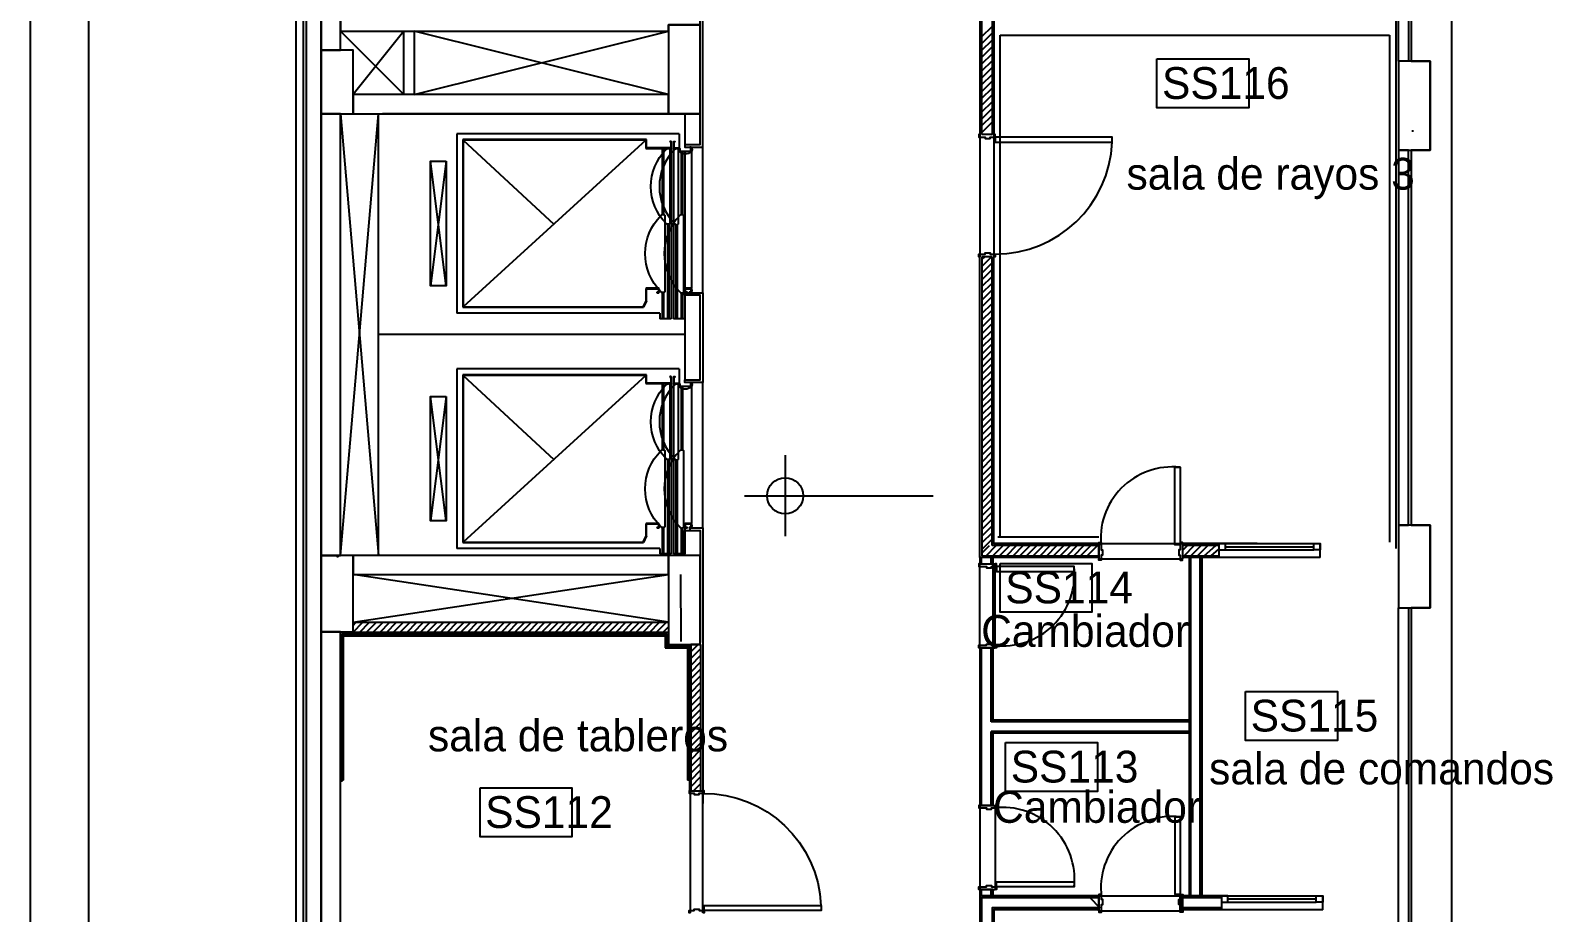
# Model space of a CAD drawing. Header units: millimetres. Extents: x 1473.7 to 1568.7, y 1808.4 to 1881.8.
# Drawn here: x 1477.13 to 1489.1, y 1858.79 to 1865.73 of the extents above; entities that cross this region are included whole.
import ezdxf

# ---------------------------------------------------------------- set-up
doc = ezdxf.new("R2010")
doc.units = ezdxf.units.MM
doc.layers.get('0').update_dxf_attribs({"linetype": 'CONTINUOUS'})
for name, color, linetype in [('0-COTAS AC', 3, 'CONTINUOUS'), ('0-COTAS-NIVEL', 8, 'CONTINUOUS'), ('0000-TEXTO', 7, 'CONTINUOUS'), ('10-CARP-HOJA-PUER', 4, 'CONTINUOUS'), ('10-CARP-INSE-BLOQ', 7, 'CONTINUOUS'), ('10-CARP-MARC', 2, 'CONTINUOUS'), ('10-CARP-SLIA', 14, 'CONTINUOUS'), ('AR - ASCENSOR', 1, 'CONTINUOUS'), ('AR - AZOTADO HIDROFUGO', 185, 'CONTINUOUS'), ('AR - CARPINTERIA 1', 1, 'CONTINUOUS'), ('AR - HATCH LADRILLO HUECO', 8, 'CONTINUOUS'), ('AR - LADRILLO VISTO', 3, 'CONTINUOUS'), ('AR - PROYECCION 1', 2, 'CONTINUOUS'), ('AR - PROYECCION 2', 1, 'CONTINUOUS'), ('AR - REVESTIMIENTO', 21, 'CONTINUOUS'), ('AR - REVOQUE', 8, 'CONTINUOUS'), ('AR - TABIQUE DURLOCK', 2, 'CONTINUOUS'), ('AR - TABIQUE LADRILLO HUECO', 4, 'CONTINUOUS'), ('AR - VISTA 1', 8, 'CONTINUOUS'), ('ES-COLUMNAS', 5, 'CONTINUOUS'), ('ES-TABIQUES', 5, 'CONTINUOUS'), ('ESTRUCTURA', 3, 'CONTINUOUS'), ('MURO', 7, 'CONTINUOUS'), ('TEXTO', 7, 'CONTINUOUS')]:
    doc.layers.add(name, color=color, linetype=linetype)

# ---------------------------------------------------------------- blocks, each defined once
blk = doc.blocks.new('Puerta 96.4')
at = {"layer": '10-CARP-HOJA-PUER', "linetype": 'CONTINUOUS'}
blk.add_lwpolyline([(0.02, 0.12), (0.06, 0.12), (0.06, 1.04), (0.02, 1.04), (0.02, 0.12)], dxfattribs=at)
at = {"layer": '10-CARP-MARC', "linetype": 'CONTINUOUS'}
for points in [[(0, 0), (0, -0.01), (0.02, -0.01), (0.02, 0.04), (0.03, 0.04), (0.03, 0.08), (0.02, 0.08), (0.02, 0.12), (0, 0.12), (0, 0.11)], [(0.96, 0), (0.96, -0.01), (0.94, -0.01), (0.94, 0.04), (0.93, 0.04), (0.93, 0.08), (0.94, 0.08), (0.94, 0.12), (0.96, 0.12), (0.96, 0.11)]]:
    blk.add_lwpolyline(points, dxfattribs=at)
at = {"layer": '10-CARP-SLIA', "linetype": 'CONTINUOUS'}
for p, q in [((0, 0.11), (0.96, 0.11)), ((0, 0), (0.96, 0))]:
    blk.add_line(p, q, dxfattribs=at)
blk.add_arc((0.019952, 0.119981), 0.920048, 0.00121, 87.505209, dxfattribs=at)
blk = doc.blocks.new('NIVEL')
at = {"layer": '0-COTAS-NIVEL'}
for p, q in [((0, 0.19519), (0, -0.19519)), ((-0.19519, 0), (0.711572, 0))]:
    blk.add_line(p, q, dxfattribs=at)
blk.add_circle((0, 0), 0.086751, dxfattribs=at)
blk = doc.blocks.new('PUERTA 0.90')
at = {"layer": '10-CARP-HOJA-PUER', "linetype": 'CONTINUOUS'}
blk.add_lwpolyline([(0.02, 0.11), (0.06, 0.11), (0.06, 1.05932), (0.02, 1.05932), (0.02, 0.11)], dxfattribs=at)
at = {"layer": '10-CARP-MARC', "linetype": 'CONTINUOUS'}
for points in [[(0, 0), (0, -0.01), (0.02, -0.01), (0.02, 0.03), (0.03, 0.03), (0.03, 0.07), (0.02, 0.07), (0.02, 0.11), (0, 0.11), (0, 0.1)], [(0.99, 0), (0.99, -0.01), (0.97, -0.01), (0.97, 0.03), (0.96, 0.03), (0.96, 0.07), (0.97, 0.07), (0.97, 0.11), (0.99, 0.11), (0.99, 0.1)]]:
    blk.add_lwpolyline(points, dxfattribs=at)
at = {"layer": '10-CARP-SLIA', "linetype": 'CONTINUOUS'}
for p, q in [((0, 0.1), (0.99, 0.1)), ((0, 0), (0.99, 0))]:
    blk.add_line(p, q, dxfattribs=at)
blk.add_arc((0.02, 0.11), 0.94932, 359.396443, 87.585102, dxfattribs=at)

msp = doc.modelspace()

# ---------------------------------------------------------------- linework, layer by layer
at = {"layer": '0-COTAS AC', "linetype": 'CONTINUOUS'}
for p, q in [((1485.535002, 1861.582482), (1484.681413, 1861.582482)), ((1484.701413, 1861.582482), (1484.701413, 1860.302831)), ((1486.480994, 1861.582482), (1486.195002, 1861.582482)), ((1484.701413, 1860.302831), (1486.246486, 1860.302831))]:
    msp.add_line(p, q, dxfattribs=at)
at = {"layer": '10-CARP-HOJA-PUER', "linetype": 'CONTINUOUS'}
for points in [[(1486.175002, 1861.682482), (1486.135002, 1861.682482), (1486.135002, 1862.292482), (1486.175002, 1862.292482), (1486.175002, 1861.682482)], [(1484.731413, 1861.512482), (1484.731413, 1861.472482), (1485.341413, 1861.472482), (1485.341413, 1861.512482), (1484.731413, 1861.512482)], [(1486.176346, 1858.933179), (1486.136346, 1858.933179), (1486.136346, 1859.543179), (1486.176346, 1859.543179), (1486.176346, 1858.933179)], [(1484.731413, 1858.993179), (1484.731413, 1859.033179), (1485.341413, 1859.033179), (1485.341413, 1858.993179), (1484.731413, 1858.993179)]]:
    msp.add_lwpolyline(points, dxfattribs=at)
at = {"layer": '10-CARP-MARC', "linetype": 'CONTINUOUS'}
for points in [[(1485.535002, 1861.692482), (1485.535002, 1861.702482), (1485.555002, 1861.702482), (1485.555002, 1861.642482), (1485.565002, 1861.642482), (1485.565002, 1861.602482), (1485.555002, 1861.602482), (1485.555002, 1861.562482), (1485.535002, 1861.562482), (1485.535002, 1861.572482)], [(1486.195002, 1861.692482), (1486.195002, 1861.702482), (1486.175002, 1861.702482), (1486.175002, 1861.642482), (1486.165002, 1861.642482), (1486.165002, 1861.602482), (1486.175002, 1861.602482), (1486.175002, 1861.562482), (1486.195002, 1861.562482), (1486.195002, 1861.572482)], [(1484.601413, 1861.532482), (1484.591413, 1861.532482), (1484.591413, 1861.512482), (1484.651413, 1861.512482), (1484.651413, 1861.502482), (1484.691413, 1861.502482), (1484.691413, 1861.512482), (1484.731413, 1861.512482), (1484.731413, 1861.532482), (1484.721413, 1861.532482)], [(1484.601413, 1860.872482), (1484.591413, 1860.872482), (1484.591413, 1860.892482), (1484.651413, 1860.892482), (1484.651413, 1860.902482), (1484.691413, 1860.902482), (1484.691413, 1860.892482), (1484.731413, 1860.892482), (1484.731413, 1860.872482), (1484.721413, 1860.872482)], [(1484.601413, 1859.633179), (1484.591413, 1859.633179), (1484.591413, 1859.613179), (1484.651413, 1859.613179), (1484.651413, 1859.603179), (1484.691413, 1859.603179), (1484.691413, 1859.613179), (1484.731413, 1859.613179), (1484.731413, 1859.633179), (1484.721413, 1859.633179)], [(1484.601413, 1858.973179), (1484.591413, 1858.973179), (1484.591413, 1858.993179), (1484.651413, 1858.993179), (1484.651413, 1859.003179), (1484.691413, 1859.003179), (1484.691413, 1858.993179), (1484.731413, 1858.993179), (1484.731413, 1858.973179), (1484.721413, 1858.973179)], [(1485.536346, 1858.803179), (1485.536346, 1858.793179), (1485.556346, 1858.793179), (1485.556346, 1858.853179), (1485.566346, 1858.853179), (1485.566346, 1858.893179), (1485.556346, 1858.893179), (1485.556346, 1858.933179), (1485.536346, 1858.933179), (1485.536346, 1858.923179)], [(1486.196346, 1858.803179), (1486.196346, 1858.793179), (1486.176346, 1858.793179), (1486.176346, 1858.853179), (1486.166346, 1858.853179), (1486.166346, 1858.893179), (1486.176346, 1858.893179), (1486.176346, 1858.933179), (1486.196346, 1858.933179), (1486.196346, 1858.923179)]]:
    msp.add_lwpolyline(points, dxfattribs=at)
at = {"layer": '10-CARP-SLIA', "linetype": 'CONTINUOUS'}
for p, q in [((1485.535002, 1861.692482), (1486.195002, 1861.692482)), ((1484.601413, 1860.872482), (1484.601413, 1861.532482)), ((1484.721413, 1860.872482), (1484.721413, 1861.532482)), ((1485.535002, 1861.572482), (1486.195002, 1861.572482)), ((1484.601413, 1859.633179), (1484.601413, 1858.973179)), ((1484.721413, 1859.633179), (1484.721413, 1858.973179)), ((1485.536346, 1858.923179), (1486.196346, 1858.923179)), ((1485.536346, 1858.803179), (1486.196346, 1858.803179))]:
    msp.add_line(p, q, dxfattribs=at)
for centre, start, end in [((1486.113849, 1861.732585), 83.766721, 187.149992), ((1484.781516, 1861.451329), 262.850008, 6.233279), ((1484.781516, 1859.054333), 353.766721, 97.149992), ((1486.115193, 1858.983283), 83.766721, 187.149992)]:
    msp.add_arc(centre, 0.563226, start, end, dxfattribs=at)
at = {"layer": 'AR - ASCENSOR', "linetype": 'CONTINUOUS'}
for p, q in [((1480.487341, 1864.91584), (1480.487342, 1863.504964)), ((1482.236555, 1864.91584), (1480.487341, 1864.91584)), ((1482.236555, 1864.91584), (1482.236555, 1864.804554)), ((1480.533341, 1864.86984), (1480.533342, 1863.550964)), ((1481.978305, 1864.86984), (1480.533341, 1864.86984)), ((1480.537341, 1864.86584), (1480.537342, 1863.554964)), ((1480.537341, 1864.86584), (1481.249782, 1864.20489)), ((1481.974305, 1864.86584), (1480.537341, 1864.86584)), ((1481.974305, 1864.86584), (1480.537342, 1863.554964)), ((1481.974305, 1864.86584), (1481.974305, 1864.800638)), ((1481.974305, 1864.800638), (1482.171583, 1864.800638)), ((1481.978305, 1864.804638), (1481.978305, 1864.86984)), ((1482.169583, 1864.804638), (1481.978305, 1864.804638)), ((1482.102583, 1864.800638), (1482.102583, 1864.277726)), ((1482.112583, 1864.800638), (1482.112583, 1864.277726)), ((1482.171583, 1864.85584), (1482.163583, 1864.85584)), ((1482.163583, 1864.85584), (1482.163583, 1864.85184)), ((1482.163583, 1864.85184), (1482.169583, 1864.85184)), ((1482.169583, 1864.85184), (1482.169583, 1864.804638)), ((1482.173583, 1864.802638), (1482.173583, 1864.85384)), ((1482.173583, 1864.802638), (1482.173583, 1863.46084)), ((1482.190555, 1864.802638), (1482.190555, 1863.46084)), ((1482.251555, 1864.775638), (1482.251555, 1864.277726)), ((1482.261555, 1864.775638), (1482.261555, 1864.277726)), ((1482.281555, 1864.775638), (1482.281555, 1863.46084)), ((1482.331555, 1864.777638), (1482.331553, 1863.700867)), ((1482.421559, 1863.665867), (1482.421559, 1864.810638)), ((1480.403485, 1863.720402), (1480.279055, 1864.700402)), ((1480.403485, 1864.700402), (1480.279055, 1863.720402)), ((1482.143583, 1864.204825), (1482.143583, 1863.46084)), ((1482.153583, 1864.204825), (1482.153583, 1863.46084)), ((1482.210555, 1864.204825), (1482.210555, 1863.46084)), ((1482.220555, 1864.204825), (1482.220555, 1863.46084)), ((1481.974306, 1863.698867), (1481.974306, 1863.602867)), ((1482.075343, 1863.700867), (1481.976306, 1863.700867)), ((1481.978306, 1863.696867), (1482.073343, 1863.696867)), ((1481.978306, 1863.602697), (1481.978306, 1863.696867)), ((1482.073343, 1863.696867), (1482.073343, 1863.669867)), ((1482.077343, 1863.667867), (1482.077343, 1863.698867)), ((1481.974306, 1863.602867), (1481.95034, 1863.554964)), ((1481.978306, 1863.602697), (1481.954014, 1863.550964)), ((1482.060521, 1863.669867), (1482.060521, 1863.665867)), ((1482.073343, 1863.669867), (1482.060521, 1863.669867)), ((1482.060521, 1863.665867), (1482.075343, 1863.665867)), ((1482.102583, 1863.668662), (1482.102583, 1863.46084)), ((1482.112583, 1863.668662), (1482.112583, 1863.46084)), ((1482.251556, 1863.668662), (1482.251555, 1863.46084)), ((1482.261556, 1863.668662), (1482.261555, 1863.46084)), ((1482.082583, 1863.504964), (1480.487342, 1863.504964)), ((1480.533342, 1863.550964), (1481.954014, 1863.550964)), ((1480.537342, 1863.554964), (1481.95034, 1863.554964)), ((1482.082583, 1863.504964), (1482.082583, 1863.46084)), ((1482.173583, 1863.46084), (1482.082583, 1863.46084)), ((1482.281555, 1863.46084), (1482.190555, 1863.46084)), ((1480.487341, 1863.06584), (1480.487342, 1861.654964)), ((1482.236555, 1863.06584), (1480.487341, 1863.06584)), ((1480.533341, 1863.01984), (1480.533342, 1861.700964)), ((1481.978305, 1863.01984), (1480.533341, 1863.01984)), ((1480.537341, 1863.01584), (1480.537342, 1861.704964)), ((1480.537341, 1863.01584), (1481.249782, 1862.35489)), ((1481.974305, 1863.01584), (1480.537341, 1863.01584)), ((1481.974305, 1863.01584), (1480.537342, 1861.704964)), ((1481.974305, 1863.01584), (1481.974305, 1862.950638)), ((1481.978305, 1862.954638), (1481.978305, 1863.01984)), ((1482.171583, 1863.00584), (1482.163583, 1863.00584)), ((1482.163583, 1863.00584), (1482.163583, 1863.00184)), ((1482.163583, 1863.00184), (1482.169583, 1863.00184)), ((1482.169583, 1863.00184), (1482.169583, 1862.954638)), ((1482.173583, 1862.952638), (1482.173583, 1863.00384)), ((1482.236555, 1863.06584), (1482.236555, 1862.954554)), ((1482.421559, 1861.815867), (1482.421559, 1862.960638)), ((1480.403485, 1861.870402), (1480.279055, 1862.850402)), ((1480.403485, 1862.850402), (1480.279055, 1861.870402)), ((1481.974305, 1862.950638), (1482.171583, 1862.950638)), ((1482.169583, 1862.954638), (1481.978305, 1862.954638)), ((1482.102583, 1862.950638), (1482.102583, 1862.427726)), ((1482.112583, 1862.950638), (1482.112583, 1862.427726)), ((1482.173583, 1862.952638), (1482.173583, 1861.61084)), ((1482.190555, 1862.952638), (1482.190555, 1861.61084)), ((1482.251555, 1862.925638), (1482.251555, 1862.427726)), ((1482.261555, 1862.925638), (1482.261555, 1862.427726)), ((1482.331555, 1862.927638), (1482.331553, 1861.850867)), ((1482.143583, 1862.354825), (1482.143583, 1861.61084)), ((1482.153583, 1862.354825), (1482.153583, 1861.61084)), ((1482.210555, 1862.354825), (1482.210555, 1861.61084)), ((1482.220555, 1862.354825), (1482.220555, 1861.61084)), ((1481.974306, 1861.848867), (1481.974306, 1861.752867)), ((1482.075343, 1861.850867), (1481.976306, 1861.850867)), ((1481.978306, 1861.846867), (1482.073343, 1861.846867)), ((1481.978306, 1861.752697), (1481.978306, 1861.846867)), ((1482.060521, 1861.819867), (1482.060521, 1861.815867)), ((1482.073343, 1861.819867), (1482.060521, 1861.819867)), ((1482.060521, 1861.815867), (1482.075343, 1861.815867)), ((1482.073343, 1861.846867), (1482.073343, 1861.819867)), ((1482.077343, 1861.817867), (1482.077343, 1861.848867)), ((1482.102583, 1861.818662), (1482.102583, 1861.61084)), ((1482.112583, 1861.818662), (1482.112583, 1861.61084)), ((1482.251556, 1861.818662), (1482.251555, 1861.61084)), ((1482.261556, 1861.818662), (1482.261555, 1861.61084)), ((1482.281555, 1861.815867), (1482.281555, 1861.61084)), ((1482.082583, 1861.654964), (1480.487342, 1861.654964)), ((1480.533342, 1861.700964), (1481.954014, 1861.700964)), ((1480.537342, 1861.704964), (1481.95034, 1861.704964)), ((1481.974306, 1861.752867), (1481.95034, 1861.704964)), ((1481.978306, 1861.752697), (1481.954014, 1861.700964)), ((1482.082583, 1861.654964), (1482.082583, 1861.61084)), ((1482.173583, 1861.61084), (1482.082583, 1861.61084)), ((1482.281555, 1861.61084), (1482.190555, 1861.61084))]:
    msp.add_line(p, q, dxfattribs=at)
for points in [[(1482.133583, 1864.209825, -0.414214), (1482.133583, 1864.792133, -0.414214), (1482.138583, 1864.797133, -0.414214), (1482.158583, 1864.797133, -0.414214), (1482.163583, 1864.792133), (1482.163583, 1864.209825), (1482.158583, 1864.204825), (1482.138583, 1864.204825)], [(1482.200555, 1864.792133, 0.414214), (1482.200555, 1864.209825, 0.414214), (1482.205555, 1864.204825, 0.414214), (1482.225555, 1864.204825, 0.414214), (1482.230555, 1864.209825), (1482.230555, 1864.792133), (1482.225555, 1864.797133), (1482.205555, 1864.797133)], [(1482.321555, 1864.810638, -0.414214), (1482.329555, 1864.810638, -0.414214), (1482.331555, 1864.808638, -0.414214), (1482.331555, 1864.777638, 0.414214), (1482.329555, 1864.775638, -0.414214), (1482.239555, 1864.775638, -0.414214), (1482.237555, 1864.777638, -0.414214), (1482.237555, 1864.798638), (1482.235555, 1864.800638), (1482.192555, 1864.800638), (1482.190555, 1864.802638), (1482.190555, 1864.85384), (1482.192555, 1864.85584), (1482.200555, 1864.85584), (1482.200555, 1864.85184), (1482.194555, 1864.85184), (1482.194555, 1864.804638), (1482.235555, 1864.804638), (1482.241555, 1864.798638), (1482.241555, 1864.779638), (1482.327555, 1864.779638), (1482.327555, 1864.806638), (1482.321555, 1864.806638)], [(1482.092583, 1863.673662, -0.414214), (1482.092583, 1864.272726, -0.414214), (1482.097583, 1864.277726, -0.414214), (1482.117583, 1864.277726, -0.414214), (1482.122583, 1864.272726), (1482.122583, 1863.673662), (1482.117583, 1863.668662), (1482.097583, 1863.668662)], [(1482.241555, 1864.272726, 0.414214), (1482.241556, 1863.673662, 0.414214), (1482.246556, 1863.668662, 0.414214), (1482.266556, 1863.668662, 0.414214), (1482.271556, 1863.673662), (1482.271555, 1864.272726), (1482.266555, 1864.277726), (1482.246555, 1864.277726)], [(1482.314734, 1863.669867, 0.414214), (1482.314734, 1863.665867, 0.414214), (1482.329556, 1863.665867, 0.414214), (1482.331556, 1863.667867, 0.414214), (1482.331556, 1863.698867), (1482.329556, 1863.700867), (1482.283556, 1863.700867), (1482.281556, 1863.698867), (1482.281556, 1863.667867), (1482.283556, 1863.665867), (1482.298378, 1863.665867), (1482.298378, 1863.669867), (1482.285556, 1863.669867), (1482.285556, 1863.696867), (1482.327556, 1863.696867), (1482.327556, 1863.669867)], [(1482.321555, 1862.960638, -0.414214), (1482.329555, 1862.960638, -0.414214), (1482.331555, 1862.958638, -0.414214), (1482.331555, 1862.927638, 0.414214), (1482.329555, 1862.925638, -0.414214), (1482.239555, 1862.925638, -0.414214), (1482.237555, 1862.927638, -0.414214), (1482.237555, 1862.948638), (1482.235555, 1862.950638), (1482.192555, 1862.950638), (1482.190555, 1862.952638), (1482.190555, 1863.00384), (1482.192555, 1863.00584), (1482.200555, 1863.00584), (1482.200555, 1863.00184), (1482.194555, 1863.00184), (1482.194555, 1862.954638), (1482.235555, 1862.954638), (1482.241555, 1862.948638), (1482.241555, 1862.929638), (1482.327555, 1862.929638), (1482.327555, 1862.956638), (1482.321555, 1862.956638)], [(1482.133583, 1862.359825, -0.414214), (1482.133583, 1862.942133, -0.414214), (1482.138583, 1862.947133, -0.414214), (1482.158583, 1862.947133, -0.414214), (1482.163583, 1862.942133), (1482.163583, 1862.359825), (1482.158583, 1862.354825), (1482.138583, 1862.354825)], [(1482.200555, 1862.942133, 0.414214), (1482.200555, 1862.359825, 0.414214), (1482.205555, 1862.354825, 0.414214), (1482.225555, 1862.354825, 0.414214), (1482.230555, 1862.359825), (1482.230555, 1862.942133), (1482.225555, 1862.947133), (1482.205555, 1862.947133)], [(1482.092583, 1861.823662, -0.414214), (1482.092583, 1862.422726, -0.414214), (1482.097583, 1862.427726, -0.414214), (1482.117583, 1862.427726, -0.414214), (1482.122583, 1862.422726), (1482.122583, 1861.823662), (1482.117583, 1861.818662), (1482.097583, 1861.818662)], [(1482.241555, 1862.422726, 0.414214), (1482.241556, 1861.823662, 0.414214), (1482.246556, 1861.818662, 0.414214), (1482.266556, 1861.818662, 0.414214), (1482.271556, 1861.823662), (1482.271555, 1862.422726), (1482.266555, 1862.427726), (1482.246555, 1862.427726)], [(1482.314734, 1861.819867, 0.414214), (1482.314734, 1861.815867, 0.414214), (1482.329556, 1861.815867, 0.414214), (1482.331556, 1861.817867, 0.414214), (1482.331556, 1861.848867), (1482.329556, 1861.850867), (1482.283556, 1861.850867), (1482.281556, 1861.848867), (1482.281556, 1861.817867), (1482.283556, 1861.815867), (1482.298378, 1861.815867), (1482.298378, 1861.819867), (1482.285556, 1861.819867), (1482.285556, 1861.846867), (1482.327556, 1861.846867), (1482.327556, 1861.819867)]]:
    msp.add_lwpolyline(points, format="xyb", close=True, dxfattribs=at)
for points in [[(1480.403485, 1864.700402), (1480.403485, 1863.720402), (1480.279055, 1863.720402), (1480.279055, 1864.700402)], [(1480.403485, 1862.850402), (1480.403485, 1861.870402), (1480.279055, 1861.870402), (1480.279055, 1862.850402)]]:
    msp.add_lwpolyline(points, close=True, dxfattribs=at)
for centre, start, end in [((1482.171583, 1864.85384), 0, 90), ((1482.171583, 1864.802638), 270, 0), ((1481.976306, 1863.698867), 90, 180), ((1482.075343, 1863.698867), 0, 90), ((1482.075343, 1863.667867), 270, 0), ((1482.171583, 1863.00384), 0, 90), ((1482.171583, 1862.952638), 270, 0), ((1481.976306, 1861.848867), 90, 180), ((1482.075343, 1861.848867), 0, 90), ((1482.075343, 1861.817867), 270, 0)]:
    msp.add_arc(centre, 0.002, start, end, dxfattribs=at)
at = {"layer": 'AR - AZOTADO HIDROFUGO', "linetype": 'CONTINUOUS'}
for p, q in [((1479.581559, 1859.817738), (1479.581559, 1860.983462)), ((1479.581559, 1860.983462), (1480.791559, 1860.983462)), ((1479.581559, 1860.983462), (1480.791559, 1860.983462)), ((1480.791559, 1860.983462), (1482.141559, 1860.983462)), ((1480.791559, 1860.983462), (1482.141559, 1860.983462)), ((1482.141559, 1860.983462), (1482.141559, 1860.888462)), ((1482.141559, 1860.983462), (1482.141559, 1860.888462)), ((1482.141559, 1860.888462), (1482.316559, 1860.888462)), ((1482.141559, 1860.888462), (1482.316559, 1860.888462)), ((1482.316559, 1860.888462), (1482.316559, 1859.817738)), ((1482.316559, 1860.888462), (1482.316559, 1859.748436))]:
    msp.add_line(p, q, dxfattribs=at)
at = {"layer": 'AR - CARPINTERIA 1', "linetype": 'CONTINUOUS'}
for points in [[(1486.480994, 1861.642482), (1486.530994, 1861.642482), (1486.530994, 1861.692482), (1486.480994, 1861.692482)], [(1487.276559, 1861.642482), (1487.226559, 1861.642482), (1487.226559, 1861.692482), (1487.276559, 1861.692482)], [(1486.500994, 1858.873179), (1486.550994, 1858.873179), (1486.550994, 1858.923179), (1486.500994, 1858.923179)], [(1487.296559, 1858.873179), (1487.246559, 1858.873179), (1487.246559, 1858.923179), (1487.296559, 1858.923179)]]:
    msp.add_lwpolyline(points, close=True, dxfattribs=at)
for points in [[(1486.480994, 1861.692482), (1487.226559, 1861.692482)], [(1486.480994, 1861.642482), (1487.226559, 1861.642482)], [(1486.530994, 1861.667482), (1487.226559, 1861.667482)], [(1486.500994, 1858.923179), (1487.246559, 1858.923179)], [(1486.550994, 1858.898179), (1487.246559, 1858.898179)], [(1486.500994, 1858.873179), (1487.246559, 1858.873179)]]:
    msp.add_lwpolyline(points, dxfattribs=at)
at = {"layer": 'AR - HATCH LADRILLO HUECO', "linetype": 'CONTINUOUS'}
for p, q in [((1484.616413, 1865.680076), (1484.696413, 1865.760076)), ((1484.616413, 1865.626194), (1484.696413, 1865.706194)), ((1484.616413, 1865.572313), (1484.696413, 1865.652313)), ((1484.616413, 1865.518431), (1484.696413, 1865.598431)), ((1484.616413, 1865.46455), (1484.696413, 1865.54455)), ((1484.616413, 1865.410668), (1484.696413, 1865.490668)), ((1484.616413, 1865.356787), (1484.696413, 1865.436787)), ((1484.616413, 1865.302905), (1484.696413, 1865.382905)), ((1484.616413, 1865.249024), (1484.696413, 1865.329024)), ((1484.616413, 1865.195142), (1484.696413, 1865.275142)), ((1484.616413, 1865.141261), (1484.696413, 1865.221261)), ((1484.616413, 1865.087379), (1484.696413, 1865.167379)), ((1484.616413, 1865.033498), (1484.696413, 1865.113498)), ((1484.616413, 1864.979616), (1484.696413, 1865.059616)), ((1484.616413, 1864.925734), (1484.696413, 1865.005734)), ((1484.692536, 1864.908905), (1484.696413, 1864.912782)), ((1484.616413, 1863.926168), (1484.639149, 1863.948905)), ((1484.616413, 1863.873135), (1484.692182, 1863.948905)), ((1484.616413, 1863.820102), (1484.696413, 1863.900102)), ((1484.616413, 1863.767069), (1484.696413, 1863.847069)), ((1484.616413, 1863.714036), (1484.696413, 1863.794036)), ((1484.616413, 1863.661003), (1484.696413, 1863.741003)), ((1484.616413, 1863.60797), (1484.696413, 1863.68797)), ((1484.616413, 1863.554937), (1484.696413, 1863.634937)), ((1484.616413, 1863.501904), (1484.696413, 1863.581904)), ((1484.616413, 1863.448871), (1484.696413, 1863.528871)), ((1484.616413, 1863.395838), (1484.696413, 1863.475838)), ((1484.616413, 1863.342805), (1484.696413, 1863.422805)), ((1484.616413, 1863.289772), (1484.696413, 1863.369772)), ((1484.616413, 1863.236739), (1484.696413, 1863.316739)), ((1484.616413, 1863.183706), (1484.696413, 1863.263706)), ((1484.616413, 1863.130673), (1484.696413, 1863.210673)), ((1484.617208, 1863.078436), (1484.697208, 1863.158436)), ((1484.617208, 1863.025403), (1484.697208, 1863.105403)), ((1484.617208, 1862.97237), (1484.697208, 1863.05237)), ((1484.617208, 1862.919337), (1484.697208, 1862.999337)), ((1484.617208, 1862.866304), (1484.697208, 1862.946304)), ((1484.617208, 1862.813271), (1484.697208, 1862.893271)), ((1484.617208, 1862.760238), (1484.697208, 1862.840238)), ((1484.617208, 1862.707205), (1484.697208, 1862.787205)), ((1484.617208, 1862.654172), (1484.697208, 1862.734172)), ((1484.617208, 1862.601139), (1484.697208, 1862.681139)), ((1484.617208, 1862.548106), (1484.697208, 1862.628106)), ((1484.617208, 1862.495073), (1484.697208, 1862.575073)), ((1484.618004, 1862.442835), (1484.698004, 1862.522835)), ((1484.618004, 1862.389802), (1484.698004, 1862.469802)), ((1484.618004, 1862.336769), (1484.698004, 1862.416769)), ((1484.618004, 1862.283736), (1484.698004, 1862.363736)), ((1484.618004, 1862.230703), (1484.698004, 1862.310703)), ((1484.618004, 1862.17767), (1484.698004, 1862.25767)), ((1484.618004, 1862.124637), (1484.698004, 1862.204637)), ((1484.618004, 1862.071604), (1484.698004, 1862.151604)), ((1484.618004, 1862.018571), (1484.698004, 1862.098571)), ((1484.618004, 1861.965538), (1484.698004, 1862.045538)), ((1484.618004, 1861.912505), (1484.698004, 1861.992505)), ((1484.618004, 1861.859472), (1484.698004, 1861.939472)), ((1484.6188, 1861.807235), (1484.6988, 1861.887235)), ((1484.6188, 1861.754202), (1484.6988, 1861.834202)), ((1484.6188, 1861.701169), (1484.6988, 1861.781169)), ((1484.616413, 1861.617163), (1484.676732, 1861.677482)), ((1484.616413, 1861.617163), (1484.676732, 1861.677482)), ((1484.619595, 1861.648931), (1484.699595, 1861.728931)), ((1484.649765, 1861.597482), (1484.729765, 1861.677482)), ((1484.702798, 1861.597482), (1484.782798, 1861.677482)), ((1484.702798, 1861.597482), (1484.782798, 1861.677482)), ((1484.755831, 1861.597482), (1484.835831, 1861.677482)), ((1484.808864, 1861.597482), (1484.888864, 1861.677482)), ((1484.861897, 1861.597482), (1484.941897, 1861.677482)), ((1484.861897, 1861.597482), (1484.941897, 1861.677482)), ((1484.91493, 1861.597482), (1484.99493, 1861.677482)), ((1484.967963, 1861.597482), (1485.047963, 1861.677482)), ((1484.967963, 1861.597482), (1485.047963, 1861.677482)), ((1485.020996, 1861.597482), (1485.100996, 1861.677482)), ((1485.074029, 1861.597482), (1485.154029, 1861.677482)), ((1485.127062, 1861.597482), (1485.207062, 1861.677482)), ((1485.127062, 1861.597482), (1485.207062, 1861.677482)), ((1485.180095, 1861.597482), (1485.260095, 1861.677482)), ((1485.233128, 1861.597482), (1485.313128, 1861.677482)), ((1485.233128, 1861.597482), (1485.313128, 1861.677482)), ((1485.286161, 1861.597482), (1485.366161, 1861.677482)), ((1485.339194, 1861.597482), (1485.419194, 1861.677482)), ((1485.339194, 1861.597482), (1485.419194, 1861.677482)), ((1485.392227, 1861.597482), (1485.472227, 1861.677482)), ((1485.44526, 1861.597482), (1485.52526, 1861.677482)), ((1486.195002, 1861.638882), (1486.233602, 1861.677482)), ((1486.206635, 1861.597482), (1486.286635, 1861.677482)), ((1486.259668, 1861.597482), (1486.339668, 1861.677482)), ((1486.312701, 1861.597482), (1486.392701, 1861.677482)), ((1486.365734, 1861.597482), (1486.455734, 1861.677482)), ((1486.418767, 1861.597482), (1486.480994, 1861.649709)), ((1479.671559, 1861.049601), (1479.695419, 1861.073462)), ((1479.671559, 1860.996568), (1479.748452, 1861.073462)), ((1479.721485, 1860.993462), (1479.801485, 1861.073462)), ((1479.774518, 1860.993462), (1479.854518, 1861.073462)), ((1479.774518, 1860.993462), (1479.854518, 1861.073462)), ((1479.827551, 1860.993462), (1479.907551, 1861.073462)), ((1479.827551, 1860.993462), (1479.907551, 1861.073462)), ((1479.880584, 1860.993462), (1479.960584, 1861.073462)), ((1479.880584, 1860.993462), (1479.960584, 1861.073462)), ((1479.933617, 1860.993462), (1480.013617, 1861.073462)), ((1479.933617, 1860.993462), (1480.013617, 1861.073462)), ((1479.98665, 1860.993462), (1480.06665, 1861.073462)), ((1479.98665, 1860.993462), (1480.06665, 1861.073462)), ((1480.039683, 1860.993462), (1480.119683, 1861.073462)), ((1480.039683, 1860.993462), (1480.119683, 1861.073462)), ((1480.092716, 1860.993462), (1480.172716, 1861.073462)), ((1480.092716, 1860.993462), (1480.172716, 1861.073462)), ((1480.145749, 1860.993462), (1480.225749, 1861.073462)), ((1480.145749, 1860.993462), (1480.225749, 1861.073462)), ((1480.198782, 1860.993462), (1480.278782, 1861.073462)), ((1480.198782, 1860.993462), (1480.278782, 1861.073462)), ((1480.251815, 1860.993462), (1480.331815, 1861.073462)), ((1480.251815, 1860.993462), (1480.331815, 1861.073462)), ((1480.304848, 1860.993462), (1480.384848, 1861.073462)), ((1480.304848, 1860.993462), (1480.384848, 1861.073462)), ((1480.357881, 1860.993462), (1480.437881, 1861.073462)), ((1480.357881, 1860.993462), (1480.437881, 1861.073462)), ((1480.410914, 1860.993462), (1480.490914, 1861.073462)), ((1480.410914, 1860.993462), (1480.490914, 1861.073462)), ((1480.463947, 1860.993462), (1480.543947, 1861.073462)), ((1480.463947, 1860.993462), (1480.543947, 1861.073462)), ((1480.51698, 1860.993462), (1480.59698, 1861.073462)), ((1480.51698, 1860.993462), (1480.59698, 1861.073462)), ((1480.570013, 1860.993462), (1480.650013, 1861.073462)), ((1480.570013, 1860.993462), (1480.650013, 1861.073462)), ((1480.623046, 1860.993462), (1480.703046, 1861.073462)), ((1480.623046, 1860.993462), (1480.703046, 1861.073462)), ((1480.676079, 1860.993462), (1480.756079, 1861.073462)), ((1480.676079, 1860.993462), (1480.756079, 1861.073462)), ((1480.729112, 1860.993462), (1480.809112, 1861.073462)), ((1480.729112, 1860.993462), (1480.809112, 1861.073462)), ((1480.782145, 1860.993462), (1480.862145, 1861.073462)), ((1480.782145, 1860.993462), (1480.862145, 1861.073462)), ((1480.835178, 1860.993462), (1480.915178, 1861.073462)), ((1480.835178, 1860.993462), (1480.915178, 1861.073462)), ((1480.888211, 1860.993462), (1480.968211, 1861.073462)), ((1480.888211, 1860.993462), (1480.968211, 1861.073462)), ((1480.941244, 1860.993462), (1481.021244, 1861.073462)), ((1480.941244, 1860.993462), (1481.021244, 1861.073462)), ((1480.994277, 1860.993462), (1481.074277, 1861.073462)), ((1480.994277, 1860.993462), (1481.074277, 1861.073462)), ((1481.04731, 1860.993462), (1481.12731, 1861.073462)), ((1481.04731, 1860.993462), (1481.12731, 1861.073462)), ((1481.100343, 1860.993462), (1481.180343, 1861.073462)), ((1481.100343, 1860.993462), (1481.180343, 1861.073462)), ((1481.153376, 1860.993462), (1481.233376, 1861.073462)), ((1481.153376, 1860.993462), (1481.233376, 1861.073462)), ((1481.206409, 1860.993462), (1481.286409, 1861.073462)), ((1481.206409, 1860.993462), (1481.286409, 1861.073462)), ((1481.259442, 1860.993462), (1481.339442, 1861.073462)), ((1481.259442, 1860.993462), (1481.339442, 1861.073462)), ((1481.312475, 1860.993462), (1481.392475, 1861.073462)), ((1481.312475, 1860.993462), (1481.392475, 1861.073462)), ((1481.365508, 1860.993462), (1481.445508, 1861.073462)), ((1481.365508, 1860.993462), (1481.445508, 1861.073462)), ((1481.418541, 1860.993462), (1481.498541, 1861.073462)), ((1481.418541, 1860.993462), (1481.498541, 1861.073462)), ((1481.471574, 1860.993462), (1481.551574, 1861.073462)), ((1481.471574, 1860.993462), (1481.551574, 1861.073462)), ((1481.524607, 1860.993462), (1481.604607, 1861.073462)), ((1481.524607, 1860.993462), (1481.604607, 1861.073462)), ((1481.57764, 1860.993462), (1481.65764, 1861.073462)), ((1481.57764, 1860.993462), (1481.65764, 1861.073462)), ((1481.630673, 1860.993462), (1481.710673, 1861.073462)), ((1481.630673, 1860.993462), (1481.710673, 1861.073462)), ((1481.683706, 1860.993462), (1481.763706, 1861.073462)), ((1481.683706, 1860.993462), (1481.763706, 1861.073462)), ((1481.736739, 1860.993462), (1481.816739, 1861.073462)), ((1481.736739, 1860.993462), (1481.816739, 1861.073462)), ((1481.789772, 1860.993462), (1481.869772, 1861.073462)), ((1481.789772, 1860.993462), (1481.869772, 1861.073462)), ((1481.842805, 1860.993462), (1481.922805, 1861.073462)), ((1481.842805, 1860.993462), (1481.922805, 1861.073462)), ((1481.895838, 1860.993462), (1481.975838, 1861.073462)), ((1481.895838, 1860.993462), (1481.975838, 1861.073462)), ((1481.948871, 1860.993462), (1482.028871, 1861.073462)), ((1481.948871, 1860.993462), (1482.028871, 1861.073462)), ((1482.001904, 1860.993462), (1482.081904, 1861.073462)), ((1482.001904, 1860.993462), (1482.081904, 1861.073462)), ((1482.054937, 1860.993462), (1482.134937, 1861.073462)), ((1482.054937, 1860.993462), (1482.134937, 1861.073462)), ((1482.10797, 1860.993462), (1482.151559, 1861.03705)), ((1482.10797, 1860.993462), (1482.151559, 1861.03705)), ((1482.326559, 1860.893852), (1482.331168, 1860.898462)), ((1482.326559, 1860.840819), (1482.384201, 1860.898462)), ((1482.326559, 1860.893852), (1482.331168, 1860.898462)), ((1482.326559, 1860.840819), (1482.384201, 1860.898462)), ((1482.326559, 1860.787786), (1482.406559, 1860.867786)), ((1482.326559, 1860.787786), (1482.406559, 1860.867786)), ((1482.326559, 1860.734753), (1482.406559, 1860.814753)), ((1482.326559, 1860.734753), (1482.406559, 1860.814753)), ((1482.326559, 1860.68172), (1482.406559, 1860.76172)), ((1482.326559, 1860.68172), (1482.406559, 1860.76172)), ((1482.326559, 1860.628687), (1482.406559, 1860.708687)), ((1482.326559, 1860.628687), (1482.406559, 1860.708687)), ((1482.326559, 1860.575654), (1482.406559, 1860.655654)), ((1482.326559, 1860.522621), (1482.406559, 1860.602621)), ((1482.326559, 1860.469588), (1482.406559, 1860.549588)), ((1482.326559, 1860.416555), (1482.406559, 1860.496555)), ((1482.326559, 1860.363522), (1482.406559, 1860.443522)), ((1482.326559, 1860.310489), (1482.406559, 1860.390489)), ((1482.326559, 1860.257456), (1482.406559, 1860.337456)), ((1482.326559, 1860.204423), (1482.406559, 1860.284423)), ((1482.326559, 1860.15139), (1482.406559, 1860.23139)), ((1482.326559, 1860.098357), (1482.406559, 1860.178357)), ((1482.326559, 1860.045324), (1482.406559, 1860.125324)), ((1482.326559, 1860.045324), (1482.406559, 1860.125324)), ((1482.326559, 1859.992291), (1482.406559, 1860.072291)), ((1482.326559, 1859.992291), (1482.406559, 1860.072291)), ((1482.326559, 1859.939258), (1482.406559, 1860.019258)), ((1482.326559, 1859.939258), (1482.406559, 1860.019258)), ((1482.326559, 1859.886225), (1482.406559, 1859.966225)), ((1482.326559, 1859.886225), (1482.406559, 1859.966225)), ((1482.326559, 1859.833192), (1482.406559, 1859.913192)), ((1482.326559, 1859.833192), (1482.406559, 1859.913192)), ((1482.326559, 1859.780159), (1482.406559, 1859.860159)), ((1482.326559, 1859.780159), (1482.406559, 1859.860159)), ((1482.347869, 1859.748436), (1482.406559, 1859.807126)), ((1482.347869, 1859.748436), (1482.406559, 1859.807126)), ((1485.46526, 1858.908179), (1485.54526, 1858.828179))]:
    msp.add_line(p, q, dxfattribs=at)
at = {"layer": 'AR - LADRILLO VISTO', "linetype": 'CONTINUOUS'}
for points in [[(1488.311559, 1847.583528), (1488.311559, 1879.063528), (1479.221559, 1879.063528), (1479.221559, 1878.763528), (1487.991559, 1878.763528)], [(1487.991559, 1878.763528), (1487.991559, 1874.000983), (1488.141559, 1874.000983), (1488.141559, 1873.300983), (1487.991559, 1873.300983), (1487.991559, 1869.738483), (1488.141559, 1869.738483), (1488.141559, 1867.969327), (1487.991559, 1867.969327), (1487.991559, 1865.487667), (1488.141559, 1865.487667), (1488.141559, 1864.787667), (1487.991559, 1864.787667), (1487.991559, 1861.836301), (1488.141559, 1861.836301), (1488.141559, 1861.186301), (1487.991559, 1861.186301), (1487.991559, 1857.286075)]]:
    msp.add_lwpolyline(points, dxfattribs=at)
for points in [[(1479.221559, 1847.583528), (1479.281559, 1847.583528), (1479.281559, 1878.763528), (1479.221559, 1878.763528)], [(1479.301559, 1847.583528), (1479.421559, 1847.583528), (1479.421559, 1878.763528), (1479.301559, 1878.763528)]]:
    msp.add_lwpolyline(points, close=True, dxfattribs=at)
at = {"layer": 'AR - PROYECCION 1'}
for points in [[(1479.871558, 1861.598462), (1479.871558, 1865.073436)], [(1482.281559, 1863.335949), (1479.871558, 1863.335949)]]:
    msp.add_lwpolyline(points, dxfattribs=at)
at = {"layer": 'AR - PROYECCION 2'}
for points in [[(1479.571559, 1865.723436), (1480.071559, 1865.223436)], [(1480.071559, 1865.723436), (1479.671559, 1865.223436)], [(1480.151559, 1865.223436), (1482.151559, 1865.723436)], [(1482.151559, 1865.223436), (1480.151559, 1865.723436)], [(1479.571559, 1865.073436), (1479.871558, 1861.598462)], [(1479.571559, 1861.598462), (1479.871558, 1865.073436)], [(1479.671559, 1861.073462), (1482.151559, 1861.448462)], [(1482.151559, 1861.073462), (1479.671559, 1861.448462)], [(1479.671559, 1861.073462), (1482.151559, 1861.448462)], [(1482.151559, 1861.073462), (1479.671559, 1861.448462)]]:
    msp.add_lwpolyline(points, dxfattribs=at)
at = {"layer": 'AR - REVESTIMIENTO', "linetype": 'CONTINUOUS'}
for p, q in [((1479.596559, 1860.968462), (1480.806559, 1860.968462)), ((1479.596559, 1859.832738), (1479.596559, 1860.968462)), ((1480.806559, 1860.968462), (1482.126559, 1860.968462)), ((1482.126559, 1860.968462), (1482.126559, 1860.873462)), ((1482.126559, 1860.873462), (1482.301559, 1860.873462)), ((1482.301559, 1860.873462), (1482.301559, 1859.832738))]:
    msp.add_line(p, q, dxfattribs=at)
at = {"layer": 'AR - REVOQUE', "linetype": 'CONTINUOUS'}
for p, q in [((1484.601413, 1867.848087), (1484.601413, 1864.908905)), ((1487.871559, 1867.163436), (1487.871559, 1861.653416)), ((1484.711413, 1865.903507), (1484.711413, 1864.908905)), ((1482.321555, 1861.795867), (1482.321555, 1861.815867)), ((1482.321555, 1861.815867), (1482.421559, 1861.815867)), ((1482.321555, 1861.795867), (1482.321555, 1861.815867)), ((1482.321555, 1861.815867), (1482.421559, 1861.815867)), ((1482.421559, 1861.815867), (1482.421559, 1859.648436)), ((1482.421559, 1861.815867), (1482.421559, 1859.748436)), ((1485.535002, 1861.692482), (1485.535002, 1861.582482)), ((1485.535002, 1861.692482), (1485.535002, 1861.572482)), ((1486.195002, 1861.692482), (1486.195002, 1861.582482)), ((1486.195002, 1861.692482), (1486.195002, 1861.572482)), ((1486.480994, 1861.692482), (1486.480994, 1861.582482)), ((1487.276559, 1861.582482), (1487.276559, 1861.692482)), ((1484.601413, 1861.532482), (1484.721413, 1861.532482)), ((1479.591559, 1859.827738), (1479.591559, 1860.973462)), ((1479.591559, 1860.973462), (1480.801559, 1860.973462)), ((1480.801559, 1860.973462), (1482.131559, 1860.973462)), ((1482.131559, 1860.973462), (1482.131559, 1860.878462)), ((1482.131559, 1860.878462), (1482.306559, 1860.878462)), ((1482.306559, 1860.878462), (1482.306559, 1859.827738)), ((1484.601413, 1860.872482), (1484.721413, 1860.872482)), ((1482.324589, 1859.748436), (1482.421559, 1859.748436)), ((1484.601413, 1859.633179), (1484.721413, 1859.633179)), ((1484.601413, 1858.973179), (1484.721413, 1858.973179)), ((1485.536346, 1858.923179), (1485.536346, 1858.813179)), ((1485.536346, 1858.803179), (1485.536346, 1858.923179)), ((1485.536346, 1858.803179), (1485.536346, 1858.913179)), ((1486.177691, 1858.913179), (1486.177691, 1858.803179)), ((1486.196346, 1858.803179), (1486.196346, 1858.923179)), ((1486.196346, 1858.803179), (1486.196346, 1858.913179)), ((1486.500994, 1858.923179), (1486.500994, 1858.813179)), ((1486.500994, 1858.923179), (1486.500994, 1858.813179)), ((1487.296559, 1858.813179), (1487.296559, 1858.923179))]:
    msp.add_line(p, q, dxfattribs=at)
for points in [[(1482.281559, 1864.830638), (1482.281559, 1864.810638), (1482.421559, 1864.810638), (1482.421559, 1865.858436), (1480.951558, 1865.858436)], [(1485.091413, 1861.582482), (1484.601413, 1861.582482), (1484.601413, 1863.948905)], [(1485.555002, 1861.692482), (1484.711413, 1861.692482), (1484.711413, 1863.948905)], [(1482.281559, 1863.645867), (1482.281559, 1863.665867), (1482.421559, 1863.665867), (1482.421559, 1862.960638), (1482.281559, 1862.960638), (1482.281559, 1862.980638)], [(1486.781413, 1861.692482), (1486.195002, 1861.692482)], [(1487.276559, 1861.582482), (1486.781413, 1861.582482)], [(1485.536346, 1858.923179), (1484.601413, 1858.923179), (1484.601413, 1857.298179)], [(1486.500994, 1858.923179), (1486.196346, 1858.923179)], [(1485.536346, 1858.813179), (1484.711413, 1858.813179), (1484.711413, 1857.298179)], [(1486.500994, 1858.813179), (1486.196346, 1858.813179)], [(1487.296559, 1858.813179), (1486.791413, 1858.813179)]]:
    msp.add_lwpolyline(points, dxfattribs=at)
at = {"layer": 'AR - TABIQUE DURLOCK', "linetype": 'CONTINUOUS'}
for points in [[(1485.535002, 1861.592482), (1485.535002, 1861.692482)], [(1486.195002, 1861.692482), (1486.195002, 1861.592482)], [(1484.601413, 1861.582482), (1484.601413, 1861.532482)], [(1484.601413, 1861.532482), (1484.701413, 1861.532482)], [(1484.613913, 1861.532482), (1484.613913, 1861.582482)], [(1484.688913, 1861.532482), (1484.688913, 1861.582482)], [(1484.701413, 1861.582482), (1484.701413, 1861.532482)], [(1486.246486, 1861.582482), (1486.246486, 1858.923179)], [(1486.258986, 1858.923179), (1486.258986, 1861.582482)], [(1486.333986, 1858.923179), (1486.333986, 1861.582482)], [(1486.346486, 1861.582482), (1486.346486, 1858.923179)], [(1484.601413, 1860.872482), (1484.601413, 1859.633179)], [(1484.701413, 1860.872482), (1484.601413, 1860.872482)], [(1484.613913, 1859.633179), (1484.613913, 1860.872482)], [(1484.688913, 1860.290331), (1484.688913, 1860.872482)], [(1484.701413, 1860.872482), (1484.701413, 1860.290331)], [(1486.246486, 1860.302831), (1484.688913, 1860.302831)], [(1486.246486, 1860.290331), (1484.688913, 1860.290331)], [(1484.688913, 1859.633179), (1484.688913, 1860.215331)], [(1486.246486, 1860.215331), (1484.688913, 1860.215331)], [(1484.701413, 1860.215331), (1484.701413, 1859.633179)], [(1486.246486, 1860.202831), (1484.688913, 1860.202831)], [(1484.701413, 1859.633179), (1484.601413, 1859.633179)], [(1484.701413, 1859.633179), (1484.601413, 1859.633179)], [(1484.601413, 1858.973179), (1484.601413, 1858.923179)], [(1484.701413, 1858.973179), (1484.601413, 1858.973179)], [(1484.601413, 1858.973179), (1484.701413, 1858.973179)], [(1484.613913, 1858.923179), (1484.613913, 1858.973179)], [(1484.688913, 1858.923179), (1484.688913, 1858.973179)], [(1484.701413, 1858.973179), (1484.701413, 1858.923179)], [(1485.536346, 1858.903179), (1485.536346, 1858.803179)], [(1486.196346, 1858.803179), (1486.196346, 1858.903179)]]:
    msp.add_lwpolyline(points, dxfattribs=at)
at = {"layer": 'AR - TABIQUE LADRILLO HUECO', "linetype": 'CONTINUOUS'}
for p, q in [((1484.616413, 1864.908905), (1484.616413, 1865.903507)), ((1484.696413, 1865.903507), (1484.696413, 1864.908905)), ((1484.696413, 1864.908905), (1484.616413, 1864.908905)), ((1484.696413, 1863.948905), (1484.616413, 1863.948905)), ((1484.616413, 1863.948905), (1484.616413, 1861.597482)), ((1484.696413, 1861.677482), (1484.696413, 1863.948905)), ((1485.535002, 1861.677482), (1484.696413, 1861.677482)), ((1486.480994, 1861.677482), (1486.195002, 1861.677482)), ((1484.616413, 1861.597482), (1485.535002, 1861.597482)), ((1486.195002, 1861.597482), (1486.480994, 1861.597482)), ((1479.671559, 1860.993462), (1479.671559, 1861.073462)), ((1479.671559, 1861.073462), (1482.151559, 1861.073462)), ((1479.671559, 1861.073462), (1482.151559, 1861.073462)), ((1482.151559, 1861.073462), (1482.151559, 1860.993462)), ((1482.151559, 1861.073462), (1482.151559, 1860.993462)), ((1480.701559, 1860.993462), (1479.671559, 1860.993462)), ((1480.782145, 1860.993462), (1479.671559, 1860.993462)), ((1482.151559, 1860.993462), (1480.781559, 1860.993462)), ((1482.151559, 1860.993462), (1480.781559, 1860.993462)), ((1482.151559, 1860.993462), (1482.151559, 1860.993462)), ((1482.151559, 1860.993462), (1482.151559, 1860.993462)), ((1482.151559, 1860.993462), (1482.151559, 1860.993462)), ((1482.151559, 1860.993462), (1482.151559, 1860.993462)), ((1482.151559, 1860.993462), (1482.151559, 1860.993462)), ((1482.151559, 1860.993462), (1482.151559, 1860.993462)), ((1482.151559, 1860.993462), (1482.151559, 1860.993462)), ((1482.151559, 1860.993462), (1482.151559, 1860.993462)), ((1482.406559, 1860.898462), (1482.326559, 1860.898462)), ((1482.326559, 1860.898462), (1482.326559, 1859.807738)), ((1482.406559, 1860.898462), (1482.326559, 1860.898462)), ((1482.326559, 1860.898462), (1482.326559, 1859.748436)), ((1482.406559, 1859.748436), (1482.406559, 1860.898462)), ((1482.406559, 1859.748436), (1482.406559, 1860.898462)), ((1482.326559, 1859.748436), (1482.406559, 1859.748436)), ((1482.326559, 1859.748436), (1482.406559, 1859.748436))]:
    msp.add_line(p, q, dxfattribs=at)
for points in [[(1482.151559, 1865.773436), (1482.401559, 1865.773436), (1482.401559, 1865.843436), (1482.401559, 1865.843436), (1482.401559, 1865.843436), (1480.936558, 1865.843436), (1480.936558, 1865.943436), (1480.856558, 1865.943436), (1480.856558, 1865.843436), (1479.571559, 1865.843436), (1479.571559, 1865.843436), (1479.571559, 1865.843436), (1479.571559, 1865.843436), (1479.571559, 1865.843436), (1479.571559, 1865.723436), (1482.151559, 1865.723436), (1482.151559, 1865.773436)], [(1482.281559, 1863.645867), (1482.281559, 1863.645867), (1482.281559, 1863.645867), (1482.281559, 1863.645867), (1482.281559, 1862.980638), (1482.401559, 1862.980638), (1482.401559, 1863.645867), (1482.281559, 1863.645867), (1482.281559, 1863.645867)], [(1485.536346, 1858.828179), (1484.696413, 1858.828179), (1484.696413, 1857.298179), (1484.616413, 1857.298179), (1484.616413, 1858.908179), (1485.536346, 1858.908179)], [(1486.196346, 1858.908179), (1486.500994, 1858.908179), (1486.500994, 1858.828179)], [(1486.500994, 1858.828179), (1486.196346, 1858.828179)]]:
    msp.add_lwpolyline(points, dxfattribs=at)
for points in [[(1480.071559, 1865.223436), (1480.071559, 1865.723436), (1480.151559, 1865.723436), (1480.151559, 1865.223436)], [(1482.281559, 1864.830638), (1482.401559, 1864.830638), (1482.401559, 1865.073436), (1482.281559, 1865.073436)], [(1482.281559, 1861.795867), (1482.401559, 1861.795867), (1482.401559, 1861.598462), (1482.281559, 1861.598462)]]:
    msp.add_lwpolyline(points, close=True, dxfattribs=at)
at = {"layer": 'AR - VISTA 1', "linetype": 'CONTINUOUS'}
for points in [[(1487.276559, 1861.582482), (1486.480994, 1861.582482)], [(1487.296559, 1858.813179), (1486.500994, 1858.813179)]]:
    msp.add_lwpolyline(points, dxfattribs=at)
at = {"layer": 'ES-COLUMNAS', "linetype": 'CONTINUOUS'}
for points in [[(1482.151559, 1865.073436), (1482.401559, 1865.073436), (1482.401559, 1865.773436), (1482.151559, 1865.773436)], [(1479.421559, 1865.073436), (1479.671559, 1865.073436), (1479.671559, 1865.573436), (1479.421559, 1865.573436)], [(1487.891559, 1864.787667), (1488.141559, 1864.787667), (1488.141559, 1865.487667), (1487.891559, 1865.487667)], [(1487.891559, 1861.186301), (1488.141559, 1861.186301), (1488.141559, 1861.836301), (1487.891559, 1861.836301)], [(1479.421559, 1860.998462), (1479.671559, 1860.998462), (1479.671559, 1861.598462), (1479.421559, 1861.598462)], [(1482.151559, 1860.898462), (1482.401559, 1860.898462), (1482.401559, 1861.598462), (1482.151559, 1861.598462)], [(1482.151559, 1860.898462), (1482.401559, 1860.898462), (1482.401559, 1861.598462), (1482.151559, 1861.598462)]]:
    msp.add_lwpolyline(points, close=True, dxfattribs=at)
at = {"layer": 'ES-TABIQUES', "linetype": 'CONTINUOUS'}
for points in [[(1479.421559, 1865.573436), (1479.571559, 1865.573436), (1479.571559, 1869.138483), (1479.421559, 1869.138483)], [(1487.891559, 1867.969327), (1487.971559, 1867.969327), (1487.971559, 1865.487667), (1487.891559, 1865.487667)], [(1479.671559, 1865.073436), (1482.151559, 1865.073436), (1482.151559, 1865.223436), (1479.671559, 1865.223436)], [(1479.421559, 1861.598462), (1479.571559, 1861.598462), (1479.571559, 1865.073436), (1479.421559, 1865.073436)], [(1487.891559, 1861.836301), (1487.971559, 1861.836301), (1487.971559, 1864.787667), (1487.891559, 1864.787667)], [(1479.671559, 1861.448462), (1482.151559, 1861.448462), (1482.151559, 1861.598462), (1479.671559, 1861.598462)], [(1487.891559, 1861.186301), (1487.971559, 1861.186301), (1487.971559, 1857.286075), (1487.891559, 1857.286075)], [(1479.421559, 1857.211075), (1479.571559, 1857.211075), (1479.571559, 1860.998462), (1479.421559, 1860.998462)]]:
    msp.add_lwpolyline(points, close=True, dxfattribs=at)
at = {"layer": 'ESTRUCTURA', "color": 9, "linetype": 'CONTINUOUS'}
msp.add_line((1479.549791, 1861.586938), (1479.561315, 1861.598462), dxfattribs=at)
at = {"layer": 'ESTRUCTURA', "linetype": 'CONTINUOUS'}
for p, q in [((1479.549791, 1861.586938), (1479.549791, 1861.598462)), ((1482.401558, 1861.600943), (1482.401558, 1860.923436)), ((1482.401558, 1861.600943), (1482.401558, 1860.923436)), ((1482.401558, 1861.598462), (1482.401558, 1860.914009)), ((1482.401558, 1861.598462), (1482.401558, 1860.914009)), ((1482.251558, 1860.923436), (1482.249076, 1861.448462)), ((1482.251558, 1860.923436), (1482.249076, 1861.448462))]:
    msp.add_line(p, q, dxfattribs=at)
at = {"layer": 'MURO', "linetype": 'CONTINUOUS'}
for p, q in [((1477.133929, 1808.357745), (1477.133929, 1881.752855)), ((1477.593929, 1808.357745), (1477.593929, 1881.292855))]:
    msp.add_line(p, q, dxfattribs=at)
at = {"layer": 'MURO', "color": 1}
for p, q in [((1484.761413, 1863.947848), (1484.761413, 1865.691708)), ((1484.761413, 1865.691708), (1487.821559, 1865.691708)), ((1487.821559, 1865.691708), (1487.821559, 1861.703416)), ((1484.761413, 1861.742482), (1484.761413, 1863.947848)), ((1485.535002, 1861.742482), (1484.741413, 1861.742482))]:
    msp.add_line(p, q, dxfattribs=at)
at = {"layer": 'MURO'}
for p, q in [((1482.351558, 1865.073436), (1479.901558, 1865.073436)), ((1487.997283, 1864.937667), (1488.011558, 1864.937667))]:
    msp.add_line(p, q, dxfattribs=at)
at = {"layer": 'TEXTO'}
for points in [[(1485.99254, 1865.504261), (1486.714688, 1865.504261), (1486.714688, 1865.119853), (1485.99254, 1865.119853)], [(1484.75983, 1861.537087), (1485.481978, 1861.537087), (1485.481978, 1861.15268), (1484.75983, 1861.15268)], [(1486.689902, 1860.529307), (1487.412049, 1860.529307), (1487.412049, 1860.144899), (1486.689902, 1860.144899)], [(1484.803155, 1860.128163), (1485.525303, 1860.128163), (1485.525303, 1859.743756), (1484.803155, 1859.743756)], [(1480.669729, 1859.770541), (1481.391876, 1859.770541), (1481.391876, 1859.386133), (1480.669729, 1859.386133)]]:
    msp.add_lwpolyline(points, close=True, dxfattribs=at)

# ---------------------------------------------------------------- block references
at = {"xscale": 1.63529, "yscale": 1.63529}
msp.add_blockref('NIVEL', (1483.069827, 1862.069061), dxfattribs=at)
at = {"layer": '10-CARP-INSE-BLOQ', "linetype": 'CONTINUOUS', "xscale": -0.969697, "yscale": 0.969697, "rotation": 270}
msp.add_blockref('PUERTA 0.90', (1482.324589, 1858.788436), dxfattribs=at)
at = {"layer": 'AR - REVOQUE', "linetype": 'CONTINUOUS', "rotation": 270}
msp.add_blockref('Puerta 96.4', (1484.601413, 1864.908905), dxfattribs=at)

# ---------------------------------------------------------------- texts
at = {"layer": '0000-TEXTO', "char_height": 0.25, "attachment_point": 1}
for s, insert, width in [('sala de rayos 3', (1485.753839, 1864.726451), 2.701484), ('Cambiador', (1484.610822, 1861.130327), 1.583333), ('sala de tableros', (1480.2604, 1860.308826), 2.791762), ('sala de comandos', (1486.403123, 1860.048825), 2.958429), ('Cambiador', (1484.704623, 1859.746744), 1.583333)]:
    msp.add_mtext(s, dxfattribs=dict(at, insert=insert, width=width))
at = {"layer": 'TEXTO'}
for s, p in [('SS116', (1486.032954, 1865.189735)), ('SS114', (1484.800245, 1861.222562)), ('SS115', (1486.730316, 1860.214781)), ('SS113', (1484.84357, 1859.813638)), ('SS112', (1480.710143, 1859.456015))]:
    msp.add_text(s, height=0.25, dxfattribs=at).set_placement(p)

doc.saveas('drawing.dxf')
